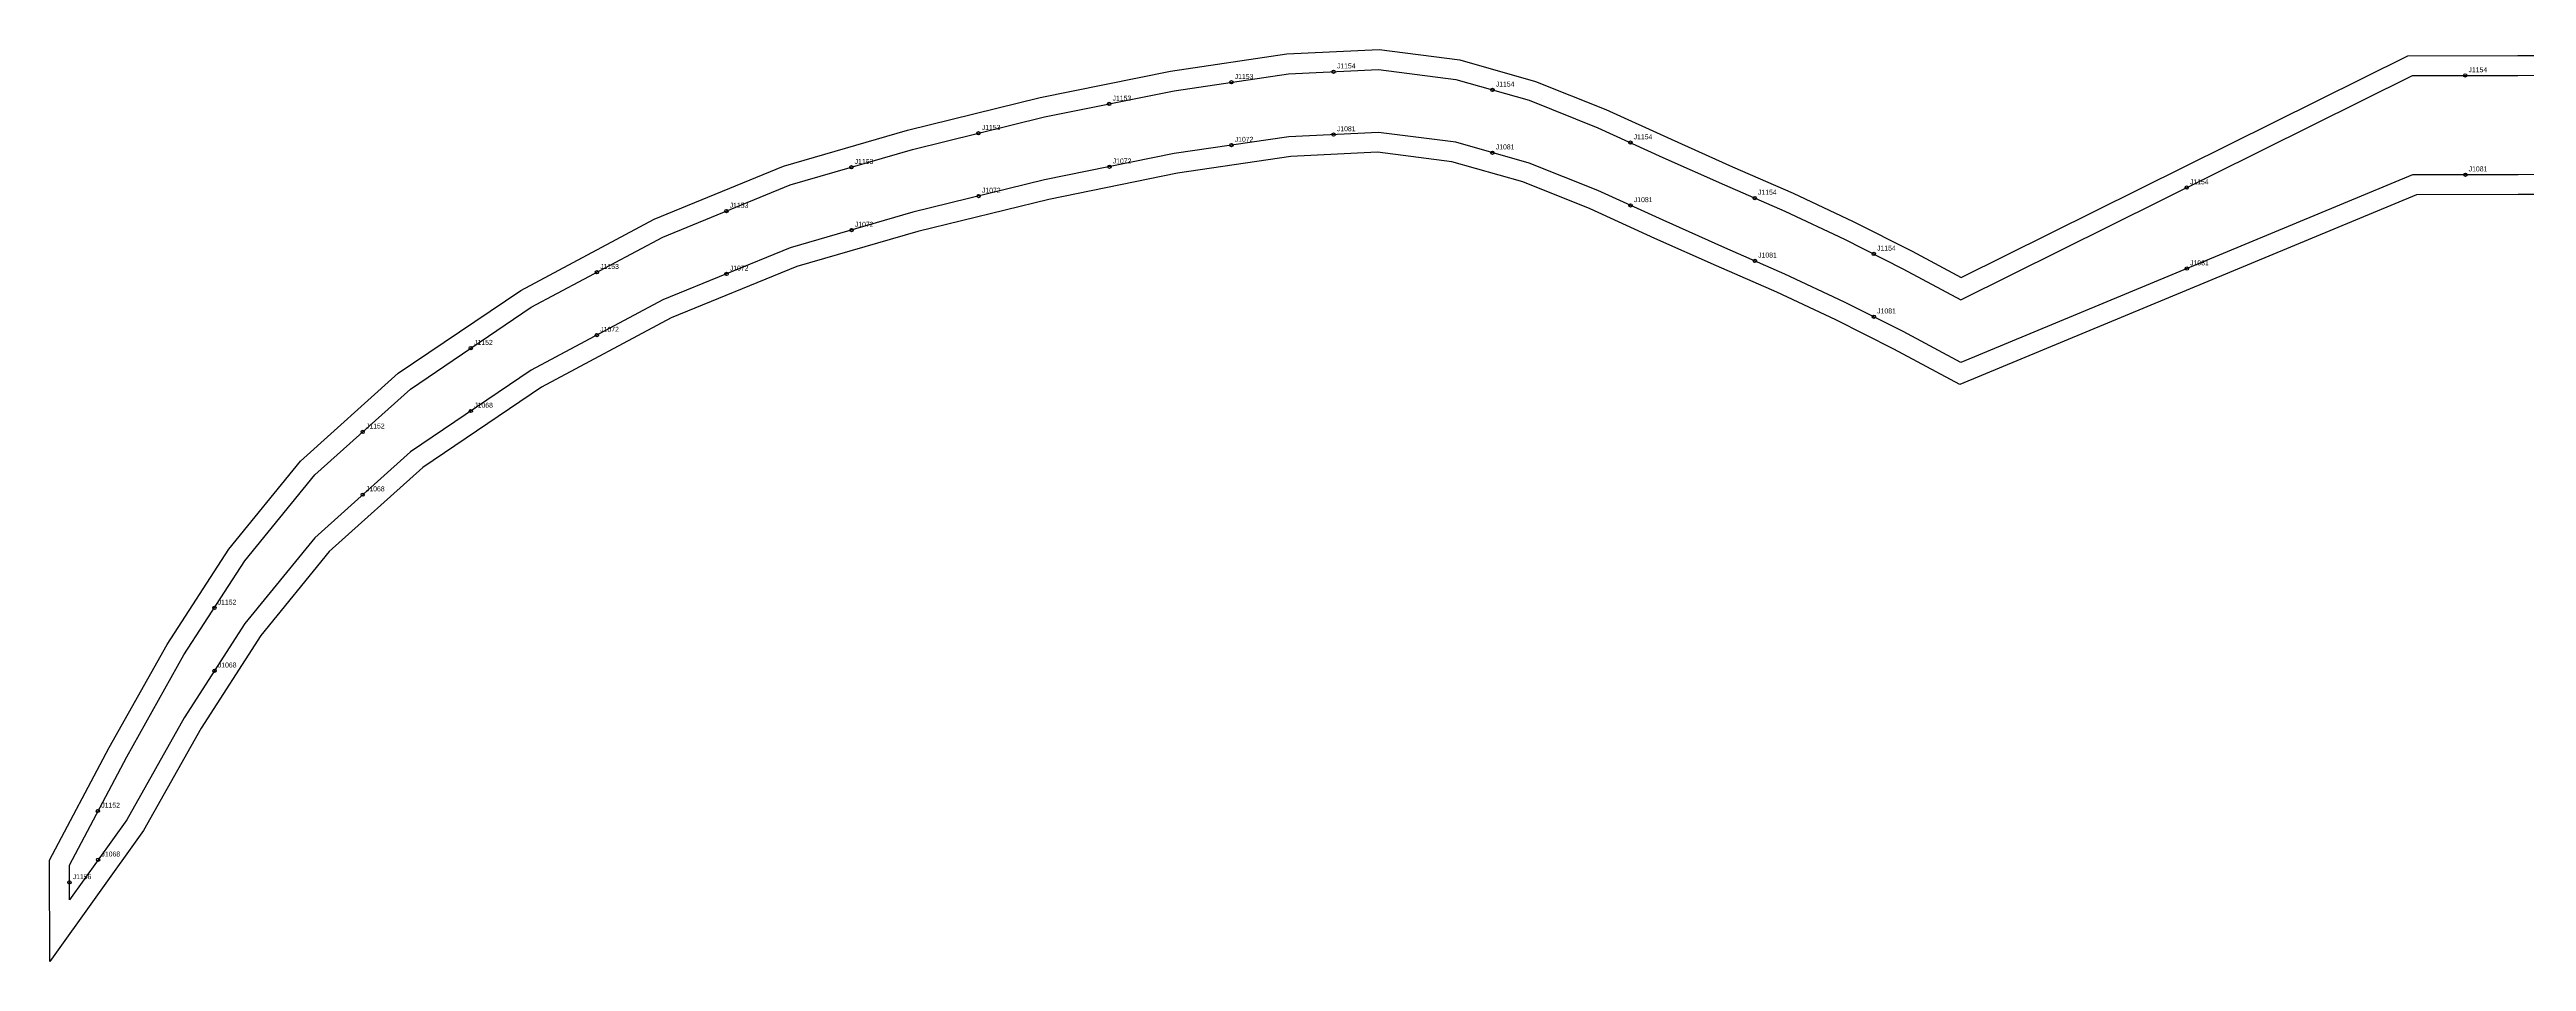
# Model space of a CAD drawing. Header units: millimetres. Extents: x -12 to 2960, y -58 to 493.
# Drawn here: x -12 to 1486, y -58 to 493 of the extents above; entities that cross this region are included whole.
import ezdxf

# ---------------------------------------------------------------- set-up
doc = ezdxf.new("R2010")
doc.units = ezdxf.units.MM
for name, color, linetype in [('CUT', 1, 'Continuous'), ('LABEL', 7, 'Continuous'), ('NOTCH', 2, 'Continuous'), ('SEW', 5, 'Continuous')]:
    doc.layers.add(name, color=color, linetype=linetype)

msp = doc.modelspace()

# ---------------------------------------------------------------- linework, layer by layer
at = {"layer": 'CUT'}
msp.add_lwpolyline([(1541.7, 405.6), (1481.2, 405.5), (1419.8, 405.4), (1143.5, 290.7), (1103.6, 312), (1068.5, 329.7), (1032.7, 346.5), (996.4, 362.3), (959, 379), (919.9, 396.9), (879.1, 413.1), (836.3, 425.3), (791.3, 431.1), (738.8, 428.6), (670.3, 418.4), (592.5, 402.6), (513.2, 383.2), (440, 361.9), (364, 330.9), (285.5, 289), (213.8, 240.4), (157.2, 189.7), (115.9, 138.9), (79.7, 82.9), (44.9, 21), (-11.9, -58.3), (-12, 3), (-12, 3), (24.1, 71.2), (59.1, 133.3), (96.4, 191), (139.7, 244.3), (198.9, 297.4), (273, 347.5), (353.7, 390.7), (432, 422.6), (506.9, 444.4), (587.2, 464.1), (666.1, 480.1), (736.4, 490.5), (792.2, 493.2), (841.1, 486.9), (886.8, 473.9), (929.3, 456.9), (968.8, 438.9), (1006, 422.3), (1042.6, 406.4), (1078.9, 389.3), (1114.6, 371.3), (1144.2, 355.4), (1414.5, 489.4), (1481.1, 489.5), (1541.9, 489.6)], dxfattribs=at)
at = {"layer": 'NOTCH'}
for centre in [(764.7, 479.8), (702.9, 473.4), (860.8, 468.8), (1449.2, 477.5), (629, 460.3), (549.9, 442.6), (702.9, 435.4), (764.7, 441.8), (944.2, 436.9), (473, 422), (629.1, 422.3), (860.8, 430.8), (550, 404.6), (1280.7, 409.7), (1449.3, 417.5), (397.4, 395.5), (944.3, 398.9), (1019.4, 403.4), (473.1, 384), (1019.5, 365.4), (1091.4, 369.6), (1280.8, 360.7), (319.1, 358.5), (397.5, 357.5), (1091.5, 331.6), (319.1, 320.5), (242.8, 312.6), (242.9, 274.6), (177.4, 262), (177.4, 224), (87.7, 155.5), (87.8, 117.5), (17.3, 32.7), (17.4, 3.2), (0, -10.5)]:
    msp.add_circle(centre, 1, dxfattribs=at)
at = {"layer": 'SEW'}
msp.add_lwpolyline([(1541.9, 417.6), (1481.2, 417.5), (1417.4, 417.4), (1144.1, 303.9), (1109.2, 322.6), (1073.7, 340.5), (1037.7, 357.4), (1001.3, 373.3), (964, 390), (924.6, 407.9), (883, 424.5), (838.7, 437.1), (791.8, 443.1), (737.6, 440.5), (668.3, 430.3), (589.9, 414.4), (510.1, 394.8), (436, 373.3), (358.9, 341.8), (279.3, 299.3), (206.4, 249.9), (148.4, 198), (106.2, 146), (69.4, 89.1), (34.7, 27.4), (0, -21), (0, 0), (34.7, 65.4), (69.3, 127.1), (106.1, 184), (148.4, 236), (206.3, 287.9), (279.3, 337.3), (358.9, 379.8), (436, 411.3), (510, 432.8), (589.8, 452.4), (668.2, 468.3), (737.5, 478.5), (791.8, 481.1), (838.7, 475.1), (882.9, 462.5), (924.6, 445.9), (963.9, 428), (1001.2, 411.3), (1037.6, 395.4), (1073.7, 378.5), (1109.1, 360.6), (1144, 341.9), (1417.3, 477.4), (1481.1, 477.5), (1541.8, 477.6)], dxfattribs=at)

# ---------------------------------------------------------------- texts
at = {"layer": 'LABEL'}
for s, p in [('J1154', (766.7, 481.8)), ('J1154', (1451.2, 479.5)), ('J1153', (631, 462.3)), ('J1153', (704.9, 475.4)), ('J1154', (862.8, 470.8)), ('J1153', (551.9, 444.6)), ('J1072', (704.9, 437.4)), ('J1081', (766.7, 443.8)), ('J1081', (862.8, 432.8)), ('J1154', (946.2, 438.9)), ('J1153', (475, 424)), ('J1072', (631.1, 424.3)), ('J1081', (1451.3, 419.5)), ('J1072', (552, 406.6)), ('J1154', (1021.4, 405.4)), ('J1154', (1282.7, 411.7)), ('J1153', (399.4, 397.5)), ('J1081', (946.3, 400.9)), ('J1072', (475.1, 386)), ('J1153', (321.1, 360.5)), ('J1072', (399.5, 359.5)), ('J1081', (1021.5, 367.4)), ('J1154', (1093.4, 371.6)), ('J1081', (1282.8, 362.7)), ('J1081', (1093.5, 333.6)), ('J1152', (244.8, 314.6)), ('J1072', (321.1, 322.5)), ('J1068', (244.9, 276.6)), ('J1152', (179.4, 264)), ('J1068', (179.4, 226)), ('J1152', (89.7, 157.5)), ('J1068', (89.8, 119.5)), ('J1152', (19.3, 34.7)), ('J1068', (19.4, 5.2)), ('J1156', (2, -8.5))]:
    msp.add_text(s, height=3, dxfattribs=at).set_placement(p)

doc.saveas('drawing.dxf')
